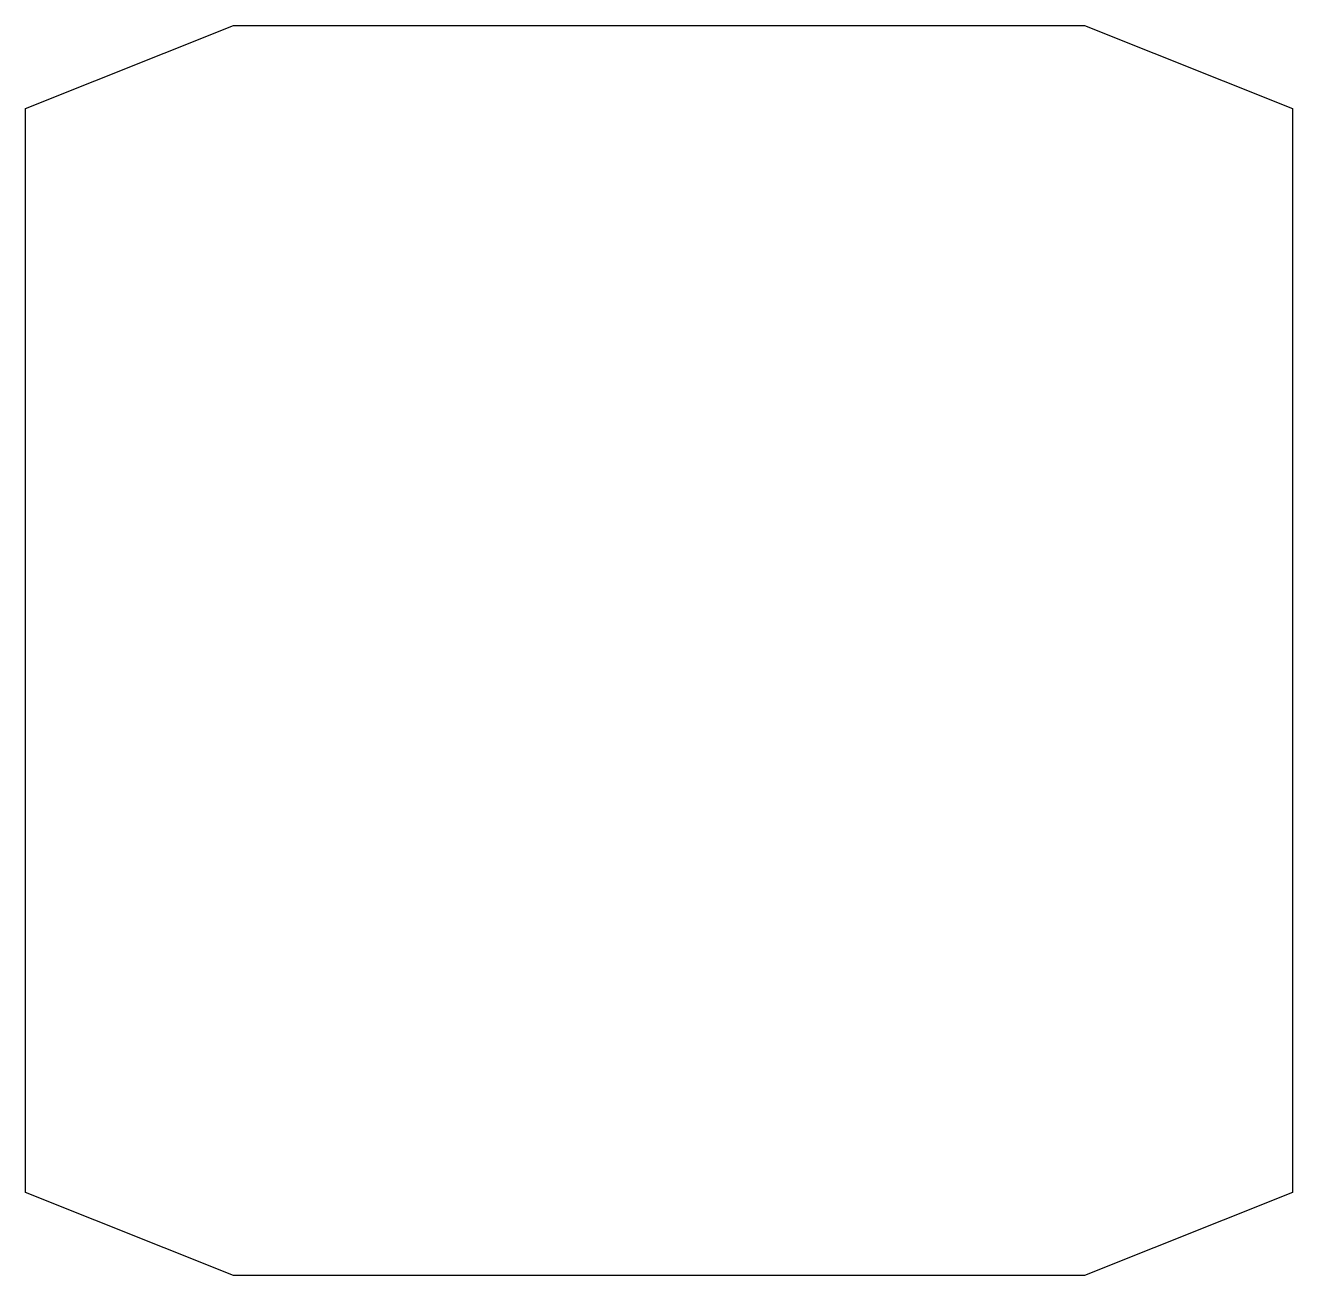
# Model space of a CAD drawing. Header units: millimetres. Extents: x 0 to 670, y -331 to 331.
import ezdxf

# ---------------------------------------------------------------- set-up
doc = ezdxf.new("R2010")
doc.units = ezdxf.units.MM
doc.header["$LTSCALE"] = 10
doc.layers.add('MEMBERS', color=5, linetype='Continuous')

msp = doc.modelspace()

# ---------------------------------------------------------------- linework, layer by layer
at = {"layer": 'MEMBERS', "color": 3, "linetype": 'Continuous'}
for p, q in [((0, 286.59), (110.02, 330.59)), ((110.02, 330.59), (560.02, 330.59)), ((560.02, 330.59), (670, 286.59)), ((0, -286.59), (0, 286.59)), ((670, 286.59), (670, -286.59)), ((110, -330.59), (0, -286.59)), ((670, -286.59), (560, -330.59)), ((560, -330.59), (110, -330.59))]:
    msp.add_line(p, q, dxfattribs=at)

doc.saveas('drawing.dxf')
